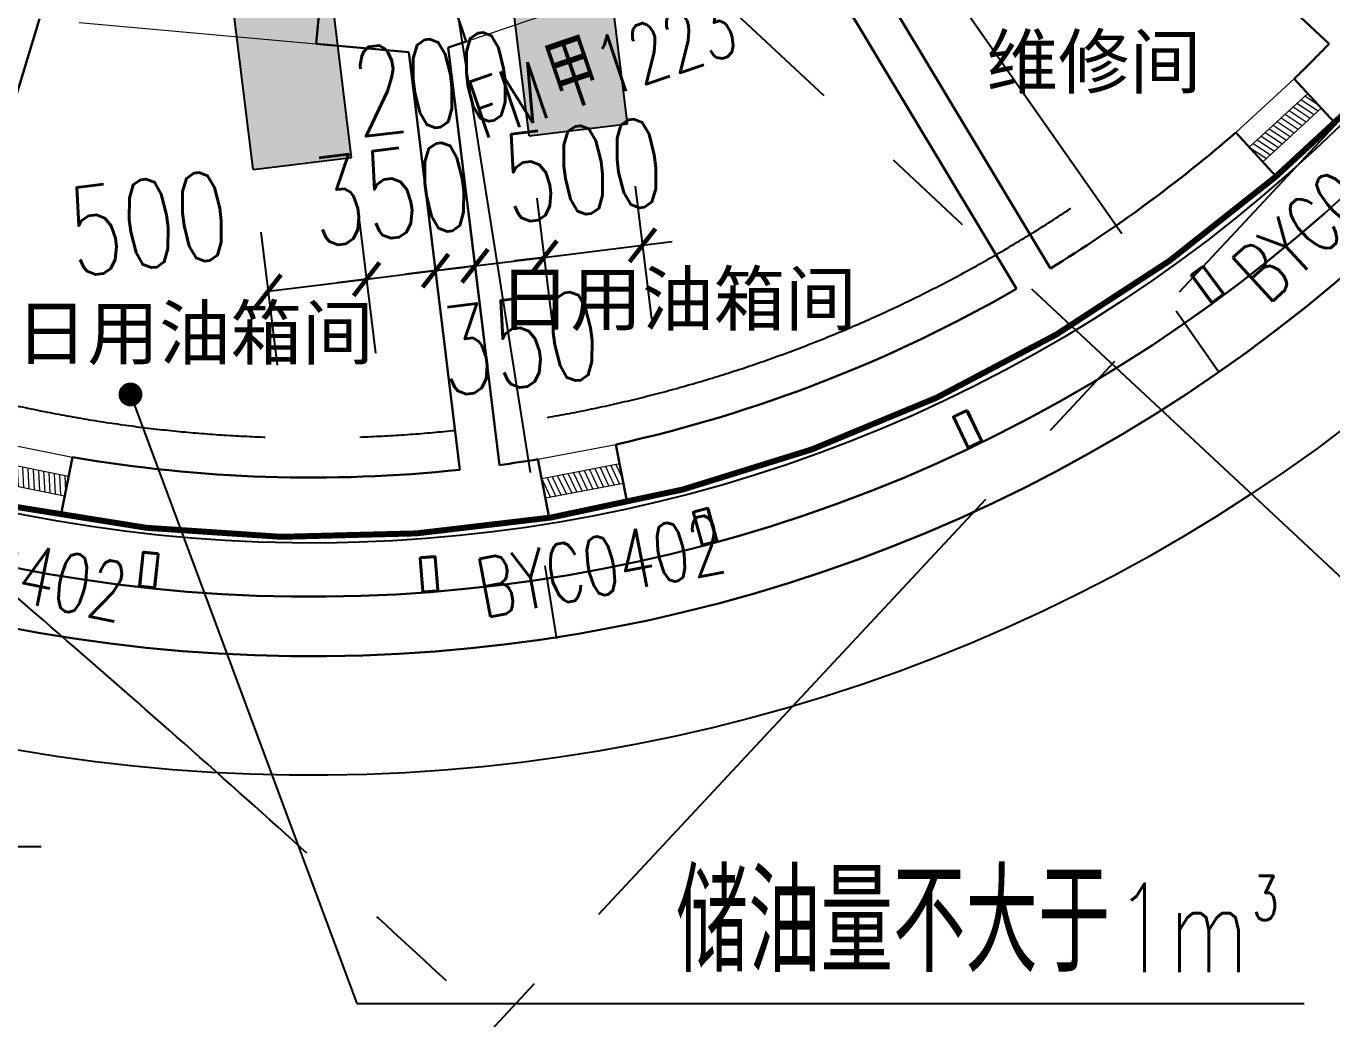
# Model space of a CAD drawing. Extents: x 138868 to 1251000, y -188972 to 132579.
# Drawn here: x 260865 to 267441, y -127574 to -122574 of the extents above; entities that cross this region are included whole.
import ezdxf
from ezdxf.enums import TextEntityAlignment as Align

# ---------------------------------------------------------------- set-up
doc = ezdxf.new("R2010")
doc.units = 0
doc.linetypes.add('CENTER2', pattern=[28.575, 19.05, -3.175, 3.175, -3.175])
doc.layers.get('0').update_dxf_attribs({"color": 8})
doc.layers.get('Defpoints').update_dxf_attribs({"color": 8})
for name, color, linetype in [('#幕墙线-平面', 8, 'Continuous'), ('#标注', 8, 'Continuous'), ('#轴线', 8, 'CENTER2'), ('A-FLOR', 8, 'Continuous'), ('A-FLOR-GRND', 8, 'Continuous'), ('A-FLOR-PIPE', 8, 'Continuous'), ('A-ROAD', 8, 'Continuous'), ('A-THERMAL', 8, 'Continuous'), ('CURTWALL', 8, 'Continuous'), ('DIM_LEAD', 8, 'Continuous'), ('WINDOW_TEXT', 8, 'Continuous'), ('数据中心轮廓线', 8, 'Continuous')]:
    doc.layers.add(name, color=color, linetype=linetype)
for name, color, linetype, lineweight in [('DOOR_FIRE', 8, 'Continuous', 13), ('DOOR_FIRE_TEXT', 8, 'Continuous', 9), ('PUB_DIM', 8, 'Continuous', 5), ('PUB_TEXT', 8, 'Continuous', 5), ('WALL', 8, 'Continuous', 30), ('WINDOW', 8, 'Continuous', 13)]:
    doc.layers.add(name, color=color, linetype=linetype, lineweight=lineweight)
doc.styles.add('_TCH_DIM', font='SIMPLEX', dxfattribs={"bigfont": 'GBCBIG'})
doc.styles.add('_TCH_DIM_T3', font='SIMPLEX', dxfattribs={"width": 0.705882, "bigfont": 'GBCBIG'})
doc.styles.add('_TCH_WINDOW', font='SIMPLEX', dxfattribs={"height": 3.5, "bigfont": 'GBCBIG'})
doc.styles.add('JHZX', font='jrs.shx', dxfattribs={"width": 0.6, "bigfont": 'jhz.shx'})
doc.styles.get("Standard").update_dxf_attribs({"font": 'arial.ttf'})
doc.dimstyles.new('_TCH_ARCH&&150', dxfattribs={"dimtxt": 446.25, "dimasz": 150, "dimexe": 375, "dimexo": 450, "dimgap": 189.375, "dimtad": 1, "dimdec": 0, "dimzin": 0, "dimdsep": 46, "dimtxsty": '_TCH_DIM_T3', "dimblk": 'ARCHTICK', "dimcen": 0.09, "dimclrt": 7, "dimazin": 2, "dimtfac": 1, "dimtdec": 0, "dimtix": 1, "dimtmove": 2, "dimatfit": 3, "dimfxl": 150, "dimtolj": 1, "dimtzin": 0, "dimarcsym": 0})
doc.dimstyles.new('JZBZ-300', dxfattribs={"dimscale": 300, "dimtxt": 3, "dimasz": 1.5, "dimexe": 1, "dimexo": 1, "dimgap": 0.5, "dimtad": 1, "dimdec": 0, "dimdsep": 46, "dimtxsty": 'JHZX', "dimblk1": 'ARCHTICK', "dimblk2": 'ARCHTICK', "dimsah": 1, "dimcen": 0, "dimclrd": 1, "dimclre": 1, "dimclrt": 2, "dimadec": 1, "dimazin": 2, "dimtfac": 1, "dimtdec": 0, "dimtix": 1, "dimtmove": 0, "dimatfit": 3, "dimfxl": 1, "dimtolj": 1, "dimlwd": -1, "dimlwe": -1, "dimarcsym": 1})

# ---------------------------------------------------------------- blocks, each defined once
blk = doc.blocks.new('_ARCHTICK')
at = {"color": 0, "linetype": 'ByBlock', "const_width": 0.15}
blk.add_lwpolyline([(-0.5, -0.5), (0.5, 0.5)], dxfattribs=at)
blk = doc.blocks.new('*D217')
at = {"layer": 'Defpoints', "color": 0, "transparency": 16777216}
for p in [(-19047, -21433.8), (-19543.3, -21494.7), (-18955.6, -22178.3)]:
    blk.add_point(p, dxfattribs=at)
at = {"layer": 'PUB_DIM', "color": 0, "lineweight": -2, "transparency": 16777216}
for p, q in [((-18992.2, -21880.4), (-18909.9, -22550.5)), ((-19488.4, -21941.4), (-19406.2, -22611.4)), ((-19451.9, -22239.2), (-18955.6, -22178.3))]:
    blk.add_line(p, q, dxfattribs=at)
at = {"layer": 'PUB_DIM', "color": 0, "lineweight": -2, "transparency": 16777216, "xscale": 150, "yscale": 150, "zscale": 150}
for p, rotation in [((-18955.6, -22178.3), 6.999999999556143), ((-19451.9, -22239.2), 186.9999999995561)]:
    blk.add_blockref('_ARCHTICK', p, dxfattribs=dict(at, rotation=rotation))
at = {"layer": 'PUB_DIM', "color": 7, "transparency": 16777216, "insert": (-20053, -21897.4), "char_height": 446.25, "attachment_point": 5, "rotation": 7, "style": '_TCH_DIM_T3'}
blk.add_mtext('\\A1;500', dxfattribs=at)
blk = doc.blocks.new('*D218')
at = {"layer": 'Defpoints', "color": 0, "transparency": 16777216}
for p in [(-19047, -21433.8), (-18699.6, -21391.1), (-18608.2, -22135.6)]:
    blk.add_point(p, dxfattribs=at)
at = {"layer": 'PUB_DIM', "color": 0, "lineweight": -2, "transparency": 16777216}
for p, q in [((-18992.2, -21880.4), (-18909.9, -22550.5)), ((-18644.8, -21837.8), (-18562.5, -22507.8)), ((-18955.6, -22178.3), (-18608.2, -22135.6)), ((-18608.2, -22135.6), (-18459.3, -22117.3)), ((-18955.6, -22178.3), (-19104.5, -22196.6))]:
    blk.add_line(p, q, dxfattribs=at)
at = {"layer": 'PUB_DIM', "color": 0, "lineweight": -2, "transparency": 16777216, "xscale": 150, "yscale": 150, "zscale": 150}
for p, rotation in [((-18955.6, -22178.3), 6.999999999555691), ((-18608.2, -22135.6), 186.9999999995557)]:
    blk.add_blockref('_ARCHTICK', p, dxfattribs=dict(at, rotation=rotation))
at = {"layer": 'PUB_DIM', "color": 7, "transparency": 16777216, "insert": (-18832.2, -21747.5), "char_height": 446.25, "attachment_point": 5, "rotation": 7, "style": '_TCH_DIM_T3'}
blk.add_mtext('\\A1;350', dxfattribs=at)
blk = doc.blocks.new('*D219')
at = {"layer": 'Defpoints', "color": 0, "transparency": 16777216}
for p in [(-18501.1, -21366.8), (-18699.6, -21391.1), (-18409.7, -22111.3)]:
    blk.add_point(p, dxfattribs=at)
at = {"layer": 'PUB_DIM', "color": 0, "lineweight": -2, "transparency": 16777216}
for p, q in [((-18446.3, -21813.4), (-18364, -22483.5)), ((-18644.8, -21837.8), (-18562.5, -22507.8)), ((-18409.7, -22111.3), (-18260.8, -22093)), ((-18608.2, -22135.6), (-18757.1, -22153.9)), ((-18608.2, -22135.6), (-18409.7, -22111.3))]:
    blk.add_line(p, q, dxfattribs=at)
at = {"layer": 'PUB_DIM', "color": 0, "lineweight": -2, "transparency": 16777216, "xscale": 150, "yscale": 150, "zscale": 150}
for p, rotation in [((-18409.7, -22111.3), 186.9999999995561), ((-18608.2, -22135.6), 6.999999999556091)]:
    blk.add_blockref('_ARCHTICK', p, dxfattribs=dict(at, rotation=rotation))
at = {"layer": 'PUB_DIM', "color": 7, "transparency": 16777216, "insert": (-18623.2, -21192.9), "char_height": 446.25, "attachment_point": 5, "rotation": 7, "style": '_TCH_DIM_T3'}
blk.add_mtext('\\A1;200', dxfattribs=at)
blk = doc.blocks.new('*D220')
at = {"layer": 'Defpoints', "color": 0, "transparency": 16777216}
for p in [(-18501.1, -21366.8), (-18153.7, -21324.1), (-18062.3, -22068.6)]:
    blk.add_point(p, dxfattribs=at)
at = {"layer": 'PUB_DIM', "color": 0, "lineweight": -2, "transparency": 16777216}
for p, q in [((-18446.3, -21813.4), (-18364, -22483.5)), ((-18098.9, -21770.8), (-18016.6, -22440.8)), ((-18409.7, -22111.3), (-18062.3, -22068.6)), ((-18062.3, -22068.6), (-17913.4, -22050.3)), ((-18409.7, -22111.3), (-18558.6, -22129.5))]:
    blk.add_line(p, q, dxfattribs=at)
at = {"layer": 'PUB_DIM', "color": 0, "lineweight": -2, "transparency": 16777216, "xscale": 150, "yscale": 150, "zscale": 150}
for p, rotation in [((-18409.7, -22111.3), 6.99999999955625), ((-18062.3, -22068.6), 186.9999999995563)]:
    blk.add_blockref('_ARCHTICK', p, dxfattribs=dict(at, rotation=rotation))
at = {"layer": 'PUB_DIM', "color": 7, "transparency": 16777216, "insert": (-18185.7, -22499.4), "char_height": 446.25, "attachment_point": 5, "rotation": 7, "style": '_TCH_DIM_T3'}
blk.add_mtext('\\A1;350', dxfattribs=at)
blk = doc.blocks.new('*D221')
at = {"layer": 'Defpoints', "color": 0, "transparency": 16777216}
for p in [(-17657.4, -21263.2), (-18153.7, -21324.1), (-17566, -22007.7)]:
    blk.add_point(p, dxfattribs=at)
at = {"layer": 'PUB_DIM', "color": 0, "lineweight": -2, "transparency": 16777216}
for p, q in [((-17602.6, -21709.8), (-17520.3, -22379.9)), ((-18098.9, -21770.8), (-18016.6, -22440.8)), ((-18062.3, -22068.6), (-17566, -22007.7)), ((-17566, -22007.7), (-17417.1, -21989.4)), ((-18062.3, -22068.6), (-18211.2, -22086.9))]:
    blk.add_line(p, q, dxfattribs=at)
at = {"layer": 'PUB_DIM', "color": 0, "lineweight": -2, "transparency": 16777216, "xscale": 150, "yscale": 150, "zscale": 150}
for p, rotation in [((-17566, -22007.7), 186.999999999556), ((-18062.3, -22068.6), 6.99999999955601)]:
    blk.add_blockref('_ARCHTICK', p, dxfattribs=dict(at, rotation=rotation))
at = {"layer": 'PUB_DIM', "color": 7, "transparency": 16777216, "insert": (-17864.4, -21628.7), "char_height": 446.25, "attachment_point": 5, "rotation": 7, "style": '_TCH_DIM_T3'}
blk.add_mtext('\\A1;500', dxfattribs=at)
blk = doc.blocks.new('*D255')
at = {"layer": 'Defpoints', "color": 0, "transparency": 16777216}
for p in [(-19047, -21433.8), (-19543.3, -21494.7), (-18955.6, -22178.3)]:
    blk.add_point(p, dxfattribs=at)
at = {"layer": 'PUB_DIM', "color": 0, "lineweight": -2, "transparency": 16777216}
for p, q in [((-18992.2, -21880.4), (-18909.9, -22550.5)), ((-19488.4, -21941.4), (-19406.2, -22611.4)), ((-19451.9, -22239.2), (-18955.6, -22178.3))]:
    blk.add_line(p, q, dxfattribs=at)
at = {"layer": 'PUB_DIM', "color": 0, "lineweight": -2, "transparency": 16777216, "xscale": 150, "yscale": 150, "zscale": 150}
for p, rotation in [((-18955.6, -22178.3), 6.999999999556143), ((-19451.9, -22239.2), 186.9999999995561)]:
    blk.add_blockref('_ARCHTICK', p, dxfattribs=dict(at, rotation=rotation))
at = {"layer": 'PUB_DIM', "color": 7, "transparency": 16777216, "insert": (-20053, -21897.4), "char_height": 446.25, "attachment_point": 5, "rotation": 7, "style": '_TCH_DIM_T3'}
blk.add_mtext('\\A1;500', dxfattribs=at)
blk = doc.blocks.new('*D256')
at = {"layer": 'Defpoints', "color": 0, "transparency": 16777216}
for p in [(-19047, -21433.8), (-18699.6, -21391.1), (-18608.2, -22135.6)]:
    blk.add_point(p, dxfattribs=at)
at = {"layer": 'PUB_DIM', "color": 0, "lineweight": -2, "transparency": 16777216}
for p, q in [((-18992.2, -21880.4), (-18909.9, -22550.5)), ((-18644.8, -21837.8), (-18562.5, -22507.8)), ((-18955.6, -22178.3), (-18608.2, -22135.6)), ((-18608.2, -22135.6), (-18459.3, -22117.3)), ((-18955.6, -22178.3), (-19104.5, -22196.6))]:
    blk.add_line(p, q, dxfattribs=at)
at = {"layer": 'PUB_DIM', "color": 0, "lineweight": -2, "transparency": 16777216, "xscale": 150, "yscale": 150, "zscale": 150}
for p, rotation in [((-18955.6, -22178.3), 6.999999999555691), ((-18608.2, -22135.6), 186.9999999995557)]:
    blk.add_blockref('_ARCHTICK', p, dxfattribs=dict(at, rotation=rotation))
at = {"layer": 'PUB_DIM', "color": 7, "transparency": 16777216, "insert": (-18832.2, -21747.5), "char_height": 446.25, "attachment_point": 5, "rotation": 7, "style": '_TCH_DIM_T3'}
blk.add_mtext('\\A1;350', dxfattribs=at)
blk = doc.blocks.new('*D257')
at = {"layer": 'Defpoints', "color": 0, "transparency": 16777216}
for p in [(-18501.1, -21366.8), (-18699.6, -21391.1), (-18409.7, -22111.3)]:
    blk.add_point(p, dxfattribs=at)
at = {"layer": 'PUB_DIM', "color": 0, "lineweight": -2, "transparency": 16777216}
for p, q in [((-18446.3, -21813.4), (-18364, -22483.5)), ((-18644.8, -21837.8), (-18562.5, -22507.8)), ((-18409.7, -22111.3), (-18260.8, -22093)), ((-18608.2, -22135.6), (-18757.1, -22153.9)), ((-18608.2, -22135.6), (-18409.7, -22111.3))]:
    blk.add_line(p, q, dxfattribs=at)
at = {"layer": 'PUB_DIM', "color": 0, "lineweight": -2, "transparency": 16777216, "xscale": 150, "yscale": 150, "zscale": 150}
for p, rotation in [((-18409.7, -22111.3), 186.9999999995561), ((-18608.2, -22135.6), 6.999999999556091)]:
    blk.add_blockref('_ARCHTICK', p, dxfattribs=dict(at, rotation=rotation))
at = {"layer": 'PUB_DIM', "color": 7, "transparency": 16777216, "insert": (-18623.2, -21192.9), "char_height": 446.25, "attachment_point": 5, "rotation": 7, "style": '_TCH_DIM_T3'}
blk.add_mtext('\\A1;200', dxfattribs=at)
blk = doc.blocks.new('*D258')
at = {"layer": 'Defpoints', "color": 0, "transparency": 16777216}
for p in [(-18501.1, -21366.8), (-18153.7, -21324.1), (-18062.3, -22068.6)]:
    blk.add_point(p, dxfattribs=at)
at = {"layer": 'PUB_DIM', "color": 0, "lineweight": -2, "transparency": 16777216}
for p, q in [((-18446.3, -21813.4), (-18364, -22483.5)), ((-18098.9, -21770.8), (-18016.6, -22440.8)), ((-18409.7, -22111.3), (-18062.3, -22068.6)), ((-18062.3, -22068.6), (-17913.4, -22050.3)), ((-18409.7, -22111.3), (-18558.6, -22129.5))]:
    blk.add_line(p, q, dxfattribs=at)
at = {"layer": 'PUB_DIM', "color": 0, "lineweight": -2, "transparency": 16777216, "xscale": 150, "yscale": 150, "zscale": 150}
for p, rotation in [((-18409.7, -22111.3), 6.99999999955625), ((-18062.3, -22068.6), 186.9999999995563)]:
    blk.add_blockref('_ARCHTICK', p, dxfattribs=dict(at, rotation=rotation))
at = {"layer": 'PUB_DIM', "color": 7, "transparency": 16777216, "insert": (-18185.7, -22499.4), "char_height": 446.25, "attachment_point": 5, "rotation": 7, "style": '_TCH_DIM_T3'}
blk.add_mtext('\\A1;350', dxfattribs=at)
blk = doc.blocks.new('*D259')
at = {"layer": 'Defpoints', "color": 0, "transparency": 16777216}
for p in [(-17657.4, -21263.2), (-18153.7, -21324.1), (-17566, -22007.7)]:
    blk.add_point(p, dxfattribs=at)
at = {"layer": 'PUB_DIM', "color": 0, "lineweight": -2, "transparency": 16777216}
for p, q in [((-17602.6, -21709.8), (-17520.3, -22379.9)), ((-18098.9, -21770.8), (-18016.6, -22440.8)), ((-18062.3, -22068.6), (-17566, -22007.7)), ((-17566, -22007.7), (-17417.1, -21989.4)), ((-18062.3, -22068.6), (-18211.2, -22086.9))]:
    blk.add_line(p, q, dxfattribs=at)
at = {"layer": 'PUB_DIM', "color": 0, "lineweight": -2, "transparency": 16777216, "xscale": 150, "yscale": 150, "zscale": 150}
for p, rotation in [((-17566, -22007.7), 186.999999999556), ((-18062.3, -22068.6), 6.99999999955601)]:
    blk.add_blockref('_ARCHTICK', p, dxfattribs=dict(at, rotation=rotation))
at = {"layer": 'PUB_DIM', "color": 7, "transparency": 16777216, "insert": (-17864.4, -21628.7), "char_height": 446.25, "attachment_point": 5, "rotation": 7, "style": '_TCH_DIM_T3'}
blk.add_mtext('\\A1;500', dxfattribs=at)
blk = doc.blocks.new('*D293')
at = {"layer": 'Defpoints', "color": 0, "transparency": 16777216}
for p in [(-19047, -21433.8), (-19543.3, -21494.7), (-18955.6, -22178.3)]:
    blk.add_point(p, dxfattribs=at)
at = {"layer": 'PUB_DIM', "color": 0, "lineweight": -2, "transparency": 16777216}
for p, q in [((-18992.2, -21880.4), (-18909.9, -22550.5)), ((-19488.4, -21941.4), (-19406.2, -22611.4)), ((-19451.9, -22239.2), (-18955.6, -22178.3))]:
    blk.add_line(p, q, dxfattribs=at)
at = {"layer": 'PUB_DIM', "color": 0, "lineweight": -2, "transparency": 16777216, "xscale": 150, "yscale": 150, "zscale": 150}
for p, rotation in [((-18955.6, -22178.3), 6.999999999556143), ((-19451.9, -22239.2), 186.9999999995561)]:
    blk.add_blockref('_ARCHTICK', p, dxfattribs=dict(at, rotation=rotation))
at = {"layer": 'PUB_DIM', "color": 7, "transparency": 16777216, "insert": (-20053, -21897.4), "char_height": 446.25, "attachment_point": 5, "rotation": 7, "style": '_TCH_DIM_T3'}
blk.add_mtext('\\A1;500', dxfattribs=at)
blk = doc.blocks.new('*D294')
at = {"layer": 'Defpoints', "color": 0, "transparency": 16777216}
for p in [(-19047, -21433.8), (-18699.6, -21391.1), (-18608.2, -22135.6)]:
    blk.add_point(p, dxfattribs=at)
at = {"layer": 'PUB_DIM', "color": 0, "lineweight": -2, "transparency": 16777216}
for p, q in [((-18992.2, -21880.4), (-18909.9, -22550.5)), ((-18644.8, -21837.8), (-18562.5, -22507.8)), ((-18955.6, -22178.3), (-18608.2, -22135.6)), ((-18608.2, -22135.6), (-18459.3, -22117.3)), ((-18955.6, -22178.3), (-19104.5, -22196.6))]:
    blk.add_line(p, q, dxfattribs=at)
at = {"layer": 'PUB_DIM', "color": 0, "lineweight": -2, "transparency": 16777216, "xscale": 150, "yscale": 150, "zscale": 150}
for p, rotation in [((-18955.6, -22178.3), 6.999999999555691), ((-18608.2, -22135.6), 186.9999999995557)]:
    blk.add_blockref('_ARCHTICK', p, dxfattribs=dict(at, rotation=rotation))
at = {"layer": 'PUB_DIM', "color": 7, "transparency": 16777216, "insert": (-18832.2, -21747.5), "char_height": 446.25, "attachment_point": 5, "rotation": 7, "style": '_TCH_DIM_T3'}
blk.add_mtext('\\A1;350', dxfattribs=at)
blk = doc.blocks.new('*D295')
at = {"layer": 'Defpoints', "color": 0, "transparency": 16777216}
for p in [(-18501.1, -21366.8), (-18699.6, -21391.1), (-18409.7, -22111.3)]:
    blk.add_point(p, dxfattribs=at)
at = {"layer": 'PUB_DIM', "color": 0, "lineweight": -2, "transparency": 16777216}
for p, q in [((-18446.3, -21813.4), (-18364, -22483.5)), ((-18644.8, -21837.8), (-18562.5, -22507.8)), ((-18409.7, -22111.3), (-18260.8, -22093)), ((-18608.2, -22135.6), (-18757.1, -22153.9)), ((-18608.2, -22135.6), (-18409.7, -22111.3))]:
    blk.add_line(p, q, dxfattribs=at)
at = {"layer": 'PUB_DIM', "color": 0, "lineweight": -2, "transparency": 16777216, "xscale": 150, "yscale": 150, "zscale": 150}
for p, rotation in [((-18409.7, -22111.3), 186.9999999995561), ((-18608.2, -22135.6), 6.999999999556091)]:
    blk.add_blockref('_ARCHTICK', p, dxfattribs=dict(at, rotation=rotation))
at = {"layer": 'PUB_DIM', "color": 7, "transparency": 16777216, "insert": (-18623.2, -21192.9), "char_height": 446.25, "attachment_point": 5, "rotation": 7, "style": '_TCH_DIM_T3'}
blk.add_mtext('\\A1;200', dxfattribs=at)
blk = doc.blocks.new('*D296')
at = {"layer": 'Defpoints', "color": 0, "transparency": 16777216}
for p in [(-18501.1, -21366.8), (-18153.7, -21324.1), (-18062.3, -22068.6)]:
    blk.add_point(p, dxfattribs=at)
at = {"layer": 'PUB_DIM', "color": 0, "lineweight": -2, "transparency": 16777216}
for p, q in [((-18446.3, -21813.4), (-18364, -22483.5)), ((-18098.9, -21770.8), (-18016.6, -22440.8)), ((-18409.7, -22111.3), (-18062.3, -22068.6)), ((-18062.3, -22068.6), (-17913.4, -22050.3)), ((-18409.7, -22111.3), (-18558.6, -22129.5))]:
    blk.add_line(p, q, dxfattribs=at)
at = {"layer": 'PUB_DIM', "color": 0, "lineweight": -2, "transparency": 16777216, "xscale": 150, "yscale": 150, "zscale": 150}
for p, rotation in [((-18409.7, -22111.3), 6.99999999955625), ((-18062.3, -22068.6), 186.9999999995563)]:
    blk.add_blockref('_ARCHTICK', p, dxfattribs=dict(at, rotation=rotation))
at = {"layer": 'PUB_DIM', "color": 7, "transparency": 16777216, "insert": (-18185.7, -22499.4), "char_height": 446.25, "attachment_point": 5, "rotation": 7, "style": '_TCH_DIM_T3'}
blk.add_mtext('\\A1;350', dxfattribs=at)
blk = doc.blocks.new('*D297')
at = {"layer": 'Defpoints', "color": 0, "transparency": 16777216}
for p in [(-17657.4, -21263.2), (-18153.7, -21324.1), (-17566, -22007.7)]:
    blk.add_point(p, dxfattribs=at)
at = {"layer": 'PUB_DIM', "color": 0, "lineweight": -2, "transparency": 16777216}
for p, q in [((-17602.6, -21709.8), (-17520.3, -22379.9)), ((-18098.9, -21770.8), (-18016.6, -22440.8)), ((-18062.3, -22068.6), (-17566, -22007.7)), ((-17566, -22007.7), (-17417.1, -21989.4)), ((-18062.3, -22068.6), (-18211.2, -22086.9))]:
    blk.add_line(p, q, dxfattribs=at)
at = {"layer": 'PUB_DIM', "color": 0, "lineweight": -2, "transparency": 16777216, "xscale": 150, "yscale": 150, "zscale": 150}
for p, rotation in [((-17566, -22007.7), 186.999999999556), ((-18062.3, -22068.6), 6.99999999955601)]:
    blk.add_blockref('_ARCHTICK', p, dxfattribs=dict(at, rotation=rotation))
at = {"layer": 'PUB_DIM', "color": 7, "transparency": 16777216, "insert": (-17864.4, -21628.7), "char_height": 446.25, "attachment_point": 5, "rotation": 7, "style": '_TCH_DIM_T3'}
blk.add_mtext('\\A1;500', dxfattribs=at)
blk = doc.blocks.new('*D331')
at = {"layer": 'Defpoints', "color": 0, "transparency": 16777216}
for p in [(-19047, -21433.8), (-19543.3, -21494.7), (-18955.6, -22178.3)]:
    blk.add_point(p, dxfattribs=at)
at = {"layer": 'PUB_DIM', "color": 0, "lineweight": -2, "transparency": 16777216}
for p, q in [((-18992.2, -21880.4), (-18909.9, -22550.5)), ((-19488.4, -21941.4), (-19406.2, -22611.4)), ((-19451.9, -22239.2), (-18955.6, -22178.3))]:
    blk.add_line(p, q, dxfattribs=at)
at = {"layer": 'PUB_DIM', "color": 0, "lineweight": -2, "transparency": 16777216, "xscale": 150, "yscale": 150, "zscale": 150}
for p, rotation in [((-18955.6, -22178.3), 6.999999999556143), ((-19451.9, -22239.2), 186.9999999995561)]:
    blk.add_blockref('_ARCHTICK', p, dxfattribs=dict(at, rotation=rotation))
at = {"layer": 'PUB_DIM', "color": 7, "transparency": 16777216, "insert": (-20053, -21897.4), "char_height": 446.25, "attachment_point": 5, "rotation": 7, "style": '_TCH_DIM_T3'}
blk.add_mtext('\\A1;500', dxfattribs=at)
blk = doc.blocks.new('*D332')
at = {"layer": 'Defpoints', "color": 0, "transparency": 16777216}
for p in [(-19047, -21433.8), (-18699.6, -21391.1), (-18608.2, -22135.6)]:
    blk.add_point(p, dxfattribs=at)
at = {"layer": 'PUB_DIM', "color": 0, "lineweight": -2, "transparency": 16777216}
for p, q in [((-18992.2, -21880.4), (-18909.9, -22550.5)), ((-18644.8, -21837.8), (-18562.5, -22507.8)), ((-18955.6, -22178.3), (-18608.2, -22135.6)), ((-18608.2, -22135.6), (-18459.3, -22117.3)), ((-18955.6, -22178.3), (-19104.5, -22196.6))]:
    blk.add_line(p, q, dxfattribs=at)
at = {"layer": 'PUB_DIM', "color": 0, "lineweight": -2, "transparency": 16777216, "xscale": 150, "yscale": 150, "zscale": 150}
for p, rotation in [((-18955.6, -22178.3), 6.999999999555691), ((-18608.2, -22135.6), 186.9999999995557)]:
    blk.add_blockref('_ARCHTICK', p, dxfattribs=dict(at, rotation=rotation))
at = {"layer": 'PUB_DIM', "color": 7, "transparency": 16777216, "insert": (-18832.2, -21747.5), "char_height": 446.25, "attachment_point": 5, "rotation": 7, "style": '_TCH_DIM_T3'}
blk.add_mtext('\\A1;350', dxfattribs=at)
blk = doc.blocks.new('*D333')
at = {"layer": 'Defpoints', "color": 0, "transparency": 16777216}
for p in [(-18501.1, -21366.8), (-18699.6, -21391.1), (-18409.7, -22111.3)]:
    blk.add_point(p, dxfattribs=at)
at = {"layer": 'PUB_DIM', "color": 0, "lineweight": -2, "transparency": 16777216}
for p, q in [((-18446.3, -21813.4), (-18364, -22483.5)), ((-18644.8, -21837.8), (-18562.5, -22507.8)), ((-18409.7, -22111.3), (-18260.8, -22093)), ((-18608.2, -22135.6), (-18757.1, -22153.9)), ((-18608.2, -22135.6), (-18409.7, -22111.3))]:
    blk.add_line(p, q, dxfattribs=at)
at = {"layer": 'PUB_DIM', "color": 0, "lineweight": -2, "transparency": 16777216, "xscale": 150, "yscale": 150, "zscale": 150}
for p, rotation in [((-18409.7, -22111.3), 186.9999999995561), ((-18608.2, -22135.6), 6.999999999556091)]:
    blk.add_blockref('_ARCHTICK', p, dxfattribs=dict(at, rotation=rotation))
at = {"layer": 'PUB_DIM', "color": 7, "transparency": 16777216, "insert": (-18623.2, -21192.9), "char_height": 446.25, "attachment_point": 5, "rotation": 7, "style": '_TCH_DIM_T3'}
blk.add_mtext('\\A1;200', dxfattribs=at)
blk = doc.blocks.new('*D334')
at = {"layer": 'Defpoints', "color": 0, "transparency": 16777216}
for p in [(-18501.1, -21366.8), (-18153.7, -21324.1), (-18062.3, -22068.6)]:
    blk.add_point(p, dxfattribs=at)
at = {"layer": 'PUB_DIM', "color": 0, "lineweight": -2, "transparency": 16777216}
for p, q in [((-18446.3, -21813.4), (-18364, -22483.5)), ((-18098.9, -21770.8), (-18016.6, -22440.8)), ((-18409.7, -22111.3), (-18062.3, -22068.6)), ((-18062.3, -22068.6), (-17913.4, -22050.3)), ((-18409.7, -22111.3), (-18558.6, -22129.5))]:
    blk.add_line(p, q, dxfattribs=at)
at = {"layer": 'PUB_DIM', "color": 0, "lineweight": -2, "transparency": 16777216, "xscale": 150, "yscale": 150, "zscale": 150}
for p, rotation in [((-18409.7, -22111.3), 6.99999999955625), ((-18062.3, -22068.6), 186.9999999995563)]:
    blk.add_blockref('_ARCHTICK', p, dxfattribs=dict(at, rotation=rotation))
at = {"layer": 'PUB_DIM', "color": 7, "transparency": 16777216, "insert": (-18185.7, -22499.4), "char_height": 446.25, "attachment_point": 5, "rotation": 7, "style": '_TCH_DIM_T3'}
blk.add_mtext('\\A1;350', dxfattribs=at)
blk = doc.blocks.new('*D335')
at = {"layer": 'Defpoints', "color": 0, "transparency": 16777216}
for p in [(-17657.4, -21263.2), (-18153.7, -21324.1), (-17566, -22007.7)]:
    blk.add_point(p, dxfattribs=at)
at = {"layer": 'PUB_DIM', "color": 0, "lineweight": -2, "transparency": 16777216}
for p, q in [((-17602.6, -21709.8), (-17520.3, -22379.9)), ((-18098.9, -21770.8), (-18016.6, -22440.8)), ((-18062.3, -22068.6), (-17566, -22007.7)), ((-17566, -22007.7), (-17417.1, -21989.4)), ((-18062.3, -22068.6), (-18211.2, -22086.9))]:
    blk.add_line(p, q, dxfattribs=at)
at = {"layer": 'PUB_DIM', "color": 0, "lineweight": -2, "transparency": 16777216, "xscale": 150, "yscale": 150, "zscale": 150}
for p, rotation in [((-17566, -22007.7), 186.999999999556), ((-18062.3, -22068.6), 6.99999999955601)]:
    blk.add_blockref('_ARCHTICK', p, dxfattribs=dict(at, rotation=rotation))
at = {"layer": 'PUB_DIM', "color": 7, "transparency": 16777216, "insert": (-17864.4, -21628.7), "char_height": 446.25, "attachment_point": 5, "rotation": 7, "style": '_TCH_DIM_T3'}
blk.add_mtext('\\A1;500', dxfattribs=at)
blk = doc.blocks.new('*D369')
at = {"layer": 'Defpoints', "color": 0, "transparency": 16777216}
for p in [(-19047, -21433.8), (-19543.3, -21494.7), (-18955.6, -22178.3)]:
    blk.add_point(p, dxfattribs=at)
at = {"layer": 'PUB_DIM', "color": 0, "lineweight": -2, "transparency": 16777216}
for p, q in [((-18992.2, -21880.4), (-18909.9, -22550.5)), ((-19488.4, -21941.4), (-19406.2, -22611.4)), ((-19451.9, -22239.2), (-18955.6, -22178.3))]:
    blk.add_line(p, q, dxfattribs=at)
at = {"layer": 'PUB_DIM', "color": 0, "lineweight": -2, "transparency": 16777216, "xscale": 150, "yscale": 150, "zscale": 150}
for p, rotation in [((-18955.6, -22178.3), 6.999999999556143), ((-19451.9, -22239.2), 186.9999999995561)]:
    blk.add_blockref('_ARCHTICK', p, dxfattribs=dict(at, rotation=rotation))
at = {"layer": 'PUB_DIM', "color": 7, "transparency": 16777216, "insert": (-20053, -21897.4), "char_height": 446.25, "attachment_point": 5, "rotation": 7, "style": '_TCH_DIM_T3'}
blk.add_mtext('\\A1;500', dxfattribs=at)
blk = doc.blocks.new('*D370')
at = {"layer": 'Defpoints', "color": 0, "transparency": 16777216}
for p in [(-19047, -21433.8), (-18699.6, -21391.1), (-18608.2, -22135.6)]:
    blk.add_point(p, dxfattribs=at)
at = {"layer": 'PUB_DIM', "color": 0, "lineweight": -2, "transparency": 16777216}
for p, q in [((-18992.2, -21880.4), (-18909.9, -22550.5)), ((-18644.8, -21837.8), (-18562.5, -22507.8)), ((-18955.6, -22178.3), (-18608.2, -22135.6)), ((-18608.2, -22135.6), (-18459.3, -22117.3)), ((-18955.6, -22178.3), (-19104.5, -22196.6))]:
    blk.add_line(p, q, dxfattribs=at)
at = {"layer": 'PUB_DIM', "color": 0, "lineweight": -2, "transparency": 16777216, "xscale": 150, "yscale": 150, "zscale": 150}
for p, rotation in [((-18955.6, -22178.3), 6.999999999555691), ((-18608.2, -22135.6), 186.9999999995557)]:
    blk.add_blockref('_ARCHTICK', p, dxfattribs=dict(at, rotation=rotation))
at = {"layer": 'PUB_DIM', "color": 7, "transparency": 16777216, "insert": (-18832.2, -21747.5), "char_height": 446.25, "attachment_point": 5, "rotation": 7, "style": '_TCH_DIM_T3'}
blk.add_mtext('\\A1;350', dxfattribs=at)
blk = doc.blocks.new('*D371')
at = {"layer": 'Defpoints', "color": 0, "transparency": 16777216}
for p in [(-18501.1, -21366.8), (-18699.6, -21391.1), (-18409.7, -22111.3)]:
    blk.add_point(p, dxfattribs=at)
at = {"layer": 'PUB_DIM', "color": 0, "lineweight": -2, "transparency": 16777216}
for p, q in [((-18446.3, -21813.4), (-18364, -22483.5)), ((-18644.8, -21837.8), (-18562.5, -22507.8)), ((-18409.7, -22111.3), (-18260.8, -22093)), ((-18608.2, -22135.6), (-18757.1, -22153.9)), ((-18608.2, -22135.6), (-18409.7, -22111.3))]:
    blk.add_line(p, q, dxfattribs=at)
at = {"layer": 'PUB_DIM', "color": 0, "lineweight": -2, "transparency": 16777216, "xscale": 150, "yscale": 150, "zscale": 150}
for p, rotation in [((-18409.7, -22111.3), 186.9999999995561), ((-18608.2, -22135.6), 6.999999999556091)]:
    blk.add_blockref('_ARCHTICK', p, dxfattribs=dict(at, rotation=rotation))
at = {"layer": 'PUB_DIM', "color": 7, "transparency": 16777216, "insert": (-18623.2, -21192.9), "char_height": 446.25, "attachment_point": 5, "rotation": 7, "style": '_TCH_DIM_T3'}
blk.add_mtext('\\A1;200', dxfattribs=at)
blk = doc.blocks.new('*D372')
at = {"layer": 'Defpoints', "color": 0, "transparency": 16777216}
for p in [(-18501.1, -21366.8), (-18153.7, -21324.1), (-18062.3, -22068.6)]:
    blk.add_point(p, dxfattribs=at)
at = {"layer": 'PUB_DIM', "color": 0, "lineweight": -2, "transparency": 16777216}
for p, q in [((-18446.3, -21813.4), (-18364, -22483.5)), ((-18098.9, -21770.8), (-18016.6, -22440.8)), ((-18409.7, -22111.3), (-18062.3, -22068.6)), ((-18062.3, -22068.6), (-17913.4, -22050.3)), ((-18409.7, -22111.3), (-18558.6, -22129.5))]:
    blk.add_line(p, q, dxfattribs=at)
at = {"layer": 'PUB_DIM', "color": 0, "lineweight": -2, "transparency": 16777216, "xscale": 150, "yscale": 150, "zscale": 150}
for p, rotation in [((-18409.7, -22111.3), 6.99999999955625), ((-18062.3, -22068.6), 186.9999999995563)]:
    blk.add_blockref('_ARCHTICK', p, dxfattribs=dict(at, rotation=rotation))
at = {"layer": 'PUB_DIM', "color": 7, "transparency": 16777216, "insert": (-18185.7, -22499.4), "char_height": 446.25, "attachment_point": 5, "rotation": 7, "style": '_TCH_DIM_T3'}
blk.add_mtext('\\A1;350', dxfattribs=at)
blk = doc.blocks.new('*D373')
at = {"layer": 'Defpoints', "color": 0, "transparency": 16777216}
for p in [(-17657.4, -21263.2), (-18153.7, -21324.1), (-17566, -22007.7)]:
    blk.add_point(p, dxfattribs=at)
at = {"layer": 'PUB_DIM', "color": 0, "lineweight": -2, "transparency": 16777216}
for p, q in [((-17602.6, -21709.8), (-17520.3, -22379.9)), ((-18098.9, -21770.8), (-18016.6, -22440.8)), ((-18062.3, -22068.6), (-17566, -22007.7)), ((-17566, -22007.7), (-17417.1, -21989.4)), ((-18062.3, -22068.6), (-18211.2, -22086.9))]:
    blk.add_line(p, q, dxfattribs=at)
at = {"layer": 'PUB_DIM', "color": 0, "lineweight": -2, "transparency": 16777216, "xscale": 150, "yscale": 150, "zscale": 150}
for p, rotation in [((-17566, -22007.7), 186.999999999556), ((-18062.3, -22068.6), 6.99999999955601)]:
    blk.add_blockref('_ARCHTICK', p, dxfattribs=dict(at, rotation=rotation))
at = {"layer": 'PUB_DIM', "color": 7, "transparency": 16777216, "insert": (-17864.4, -21628.7), "char_height": 446.25, "attachment_point": 5, "rotation": 7, "style": '_TCH_DIM_T3'}
blk.add_mtext('\\A1;500', dxfattribs=at)
blk = doc.blocks.new('$WINLIB2D$00000039')
for points in [[(-0.5, 0.5), (-0.5, -0.5)], [(0.5, 0.5), (-0.5, 0.5)], [(0.5, -0.5), (0.5, 0.5)], [(-0.5, 0.167), (0.5, 0.167)], [(-0.384, -0.167), (-0.448, 0.167)], [(-0.316, -0.167), (-0.38, 0.167)], [(-0.248, -0.167), (-0.312, 0.167)], [(-0.18, -0.167), (-0.244, 0.167)], [(-0.112, -0.167), (-0.176, 0.167)], [(-0.044, -0.167), (-0.108, 0.167)], [(0.024, -0.167), (-0.04, 0.167)], [(0.092, -0.167), (0.028, 0.167)], [(0.16, -0.167), (0.096, 0.167)], [(0.228, -0.167), (0.164, 0.167)], [(0.296, -0.167), (0.232, 0.167)], [(0.364, -0.167), (0.3, 0.167)], [(0.432, -0.167), (0.368, 0.167)], [(0.5, -0.167), (0.436, 0.167)], [(-0.452, -0.167), (-0.5, 0.084)], [(-0.5, -0.167), (0.5, -0.167)], [(0.5, -0.5), (-0.5, -0.5)]]:
    blk.add_lwpolyline(points)
blk = doc.blocks.new('*U3167')
blk.add_line((20, 0), (0, 0))
at = {"style": 'JHZX', "width": 0.75}
blk.add_attdef('AXES', text='', height=4, dxfattribs=at).set_placement((24, 0), align=Align.MIDDLE_CENTER)
blk = doc.blocks.new('*D3348')
at = {"layer": '#标注', "ltscale": 300, "transparency": 16777216}
for p, q in [((146690.9, -69157.6), (145493.7, -66906.1)), ((299030.4, -89213.5), (300769.5, -87348.6))]:
    blk.add_line(p, q, dxfattribs=at)
blk.add_arc((208802, -185971.6), 134550, 47, 118, dxfattribs=at)
at = {"layer": 'Defpoints', "color": 0, "ltscale": 300, "transparency": 16777216}
for p in [(253346.6, -59009.1), (146831.7, -69422.5), (298825.8, -89432.9), (208802, -185971.6)]:
    blk.add_point(p, dxfattribs=at)
at = {"layer": '#标注', "ltscale": 300, "transparency": 16777216, "xscale": 450, "yscale": 450, "zscale": 450}
for p, rotation in [((145634.6, -67171), 207.9999999999996), ((300564.9, -87568), 316.9999999936651)]:
    blk.add_blockref('_ARCHTICK', p, dxfattribs=dict(at, rotation=rotation))
at = {"layer": '#标注', "ltscale": 300, "transparency": 16777216, "insert": (226442.6, -51977.8), "char_height": 900, "attachment_point": 5, "rotation": 352.5, "style": 'JHZX'}
blk.add_mtext('\\A1;71°', dxfattribs=at)
blk = doc.blocks.new('*D3349')
at = {"layer": '#标注', "ltscale": 300, "transparency": 16777216}
for p, q in [((274351.2, -71051.6), (275020, -69879)), ((299030.4, -89213.5), (299951.1, -88226.2))]:
    blk.add_line(p, q, dxfattribs=at)
blk.add_arc((208802, -185971.6), 133350, 47, 60.3, dxfattribs=at)
at = {"layer": 'Defpoints', "color": 0, "ltscale": 300, "transparency": 16777216}
for p in [(274202.5, -71312.2), (291935.7, -81707.5), (298825.8, -89432.9), (208802, -185971.6)]:
    blk.add_point(p, dxfattribs=at)
at = {"layer": '#标注', "ltscale": 300, "transparency": 16777216, "xscale": 450, "yscale": 450, "zscale": 450}
for p, rotation in [((274871.4, -70139.6), 150.2999999171138), ((299746.5, -88445.6), 316.9999999936651)]:
    blk.add_blockref('_ARCHTICK', p, dxfattribs=dict(at, rotation=rotation))
at = {"layer": '#标注', "ltscale": 300, "transparency": 16777216, "insert": (288196.3, -78086.7), "char_height": 900, "attachment_point": 5, "rotation": 323.65, "style": 'JHZX'}
blk.add_mtext('\\A1;13.3°', dxfattribs=at)
blk = doc.blocks.new('*D3350')
at = {"layer": '#标注', "ltscale": 300, "transparency": 16777216}
for p, q in [((240808.3, -57601.5), (241134.8, -56291.6)), ((274351.2, -71051.6), (275020, -69879))]:
    blk.add_line(p, q, dxfattribs=at)
blk.add_arc((208802, -185971.6), 133350, 60.3, 76, dxfattribs=at)
at = {"layer": 'Defpoints', "color": 0, "ltscale": 300, "transparency": 16777216}
for p in [(240735.7, -57892.6), (264030.7, -64596.1), (274202.5, -71312.2), (208802, -185971.6)]:
    blk.add_point(p, dxfattribs=at)
at = {"layer": '#标注', "ltscale": 300, "transparency": 16777216, "xscale": 450, "yscale": 450, "zscale": 450}
for p, rotation in [((241062.3, -56582.7), 165.999999999999), ((274871.4, -70139.6), 330.2999999171137)]:
    blk.add_blockref('_ARCHTICK', p, dxfattribs=dict(at, rotation=rotation))
at = {"layer": '#标注', "ltscale": 300, "transparency": 16777216, "insert": (258655.2, -61644.4), "char_height": 900, "attachment_point": 5, "rotation": 338.15, "style": 'JHZX'}
blk.add_mtext('\\A1;15.7°', dxfattribs=at)
blk = doc.blocks.new('LZ')
at = {"layer": '#幕墙线-平面', "ltscale": 250}
for points in [[(-32.5, 0, -0.414214), (-40, 7.5), (-40, 172.5, -0.414214), (-32.5, 180), (32.5, 180, -0.414214), (40, 172.5), (40, 7.5, -0.414214), (32.5, 0)], [(-32.5, 6, -0.414214), (-34, 7.5), (-34, 172.5, -0.414214), (-32.5, 174), (32.5, 174, -0.414214), (34, 172.5), (34, 7.5, -0.414214), (32.5, 6)]]:
    blk.add_lwpolyline(points, format="xyb", close=True, dxfattribs=at)
blk = doc.blocks.new('yougou')
at = {"layer": 'A-FLOR-PIPE'}
h = blk.add_hatch(dxfattribs=at)
h.set_pattern_fill('TRIANG', color=256, scale=100)
h.set_pattern_definition([(60, (-1254643.84, -298610.17), (-142.87495, 247.46673), [142.875, -142.875]), (120, (-1254643.84, -298610.17), (-285.74995, 3e-05), [142.875, -142.875]), (0, (-1254715.27, -298486.43), (142.875, 247.4667), [142.875, -142.875])])
h.paths.add_polyline_path([(-13264.9, -14224.8), (-8900.1, -9544.2), (-4535.3, -4863.5), (0, 0), (-7158.3, 6675.3), (-7499.3, 6309.6), (-706.7, -24.7), (-4730.5, -4339.7), (-11532.1, 2002.9), (-11873.1, 1637.2), (-5364, -4432.5), (-9387.8, -8747.5), (-15896.8, -2677.7), (-16237.8, -3043.4), (-9948.2, -8908.6), (-13972, -13223.6), (-20261.6, -7358.4), (-20602.6, -7724.1), (-14532.4, -13384.7), (-18556.2, -17699.7), (-18885.3, -17392.8), (-20128.6, -16233.4), (-23396.6, -19737.9), (-23030.9, -20078.9), (-20103.9, -16940), (-19409.1, -17587.9), (-21482.8, -19811.6), (-21844, -20993.3), (-21365.9, -21139.4), (-21038.4, -20068.2), (-19316.3, -18221.5), (-18731.2, -18767.1), (-19744.7, -19854), (-19527, -21626.9), (-19030.8, -21566), (-19220, -20024.5), (-18418.8, -19165.2), (-18137.5, -21456.3), (-17641.2, -21395.3), (-17910, -19206.1)])
for p, q in [((-18137.5, -21456.3), (-18418.8, -19165.2)), ((-17641.2, -21395.3), (-17910, -19206.1)), ((-19527, -21626.9), (-19744.7, -19854)), ((-19030.8, -21566), (-19220, -20024.5)), ((-18137.5, -21456.3), (-17641.2, -21395.3)), ((-19527, -21626.9), (-19030.8, -21566))]:
    blk.add_line(p, q, dxfattribs=at)
at = {"layer": 'PUB_DIM'}
for base, p1, p2, picture, middle in [((-18409.7, -22111.3), (-18699.6, -21391.1), (-18501.1, -21366.8), '*D219', (-18623.2, -21192.9)), ((-18409.7, -22111.3), (-18699.6, -21391.1), (-18501.1, -21366.8), '*D257', (-18623.2, -21192.9)), ((-18409.7, -22111.3), (-18699.6, -21391.1), (-18501.1, -21366.8), '*D295', (-18623.2, -21192.9)), ((-18409.7, -22111.3), (-18699.6, -21391.1), (-18501.1, -21366.8), '*D333', (-18623.2, -21192.9)), ((-18409.7, -22111.3), (-18699.6, -21391.1), (-18501.1, -21366.8), '*D371', (-18623.2, -21192.9)), ((-18062.3, -22068.6), (-18501.1, -21366.8), (-18153.7, -21324.1), '*D220', (-18185.7, -22499.4)), ((-18062.3, -22068.6), (-18501.1, -21366.8), (-18153.7, -21324.1), '*D258', (-18185.7, -22499.4)), ((-18062.3, -22068.6), (-18501.1, -21366.8), (-18153.7, -21324.1), '*D296', (-18185.7, -22499.4)), ((-18062.3, -22068.6), (-18501.1, -21366.8), (-18153.7, -21324.1), '*D334', (-18185.7, -22499.4)), ((-18062.3, -22068.6), (-18501.1, -21366.8), (-18153.7, -21324.1), '*D372', (-18185.7, -22499.4)), ((-18955.6, -22178.3), (-19543.3, -21494.7), (-19047, -21433.8), '*D217', (-20053, -21897.4)), ((-18955.6, -22178.3), (-19543.3, -21494.7), (-19047, -21433.8), '*D255', (-20053, -21897.4)), ((-18955.6, -22178.3), (-19543.3, -21494.7), (-19047, -21433.8), '*D293', (-20053, -21897.4)), ((-18955.6, -22178.3), (-19543.3, -21494.7), (-19047, -21433.8), '*D331', (-20053, -21897.4)), ((-18955.6, -22178.3), (-19543.3, -21494.7), (-19047, -21433.8), '*D369', (-20053, -21897.4))]:
    dim = blk.add_linear_dim(base=base, p1=p1, p2=p2, angle=7, dimstyle='_TCH_ARCH&&150', dxfattribs=at)
    dim.commit()
    dim.dimension.update_dxf_attribs({"geometry": picture, "text_midpoint": middle, "dimtype": 129})
for p1, p2, picture, middle in [((-18153.7, -21324.1), (-17657.4, -21263.2), '*D221', (-17864.4, -21628.7)), ((-18153.7, -21324.1), (-17657.4, -21263.2), '*D259', (-17864.4, -21628.7)), ((-18153.7, -21324.1), (-17657.4, -21263.2), '*D297', (-17864.4, -21628.7)), ((-18153.7, -21324.1), (-17657.4, -21263.2), '*D335', (-17864.4, -21628.7)), ((-18153.7, -21324.1), (-17657.4, -21263.2), '*D373', (-17864.4, -21628.7)), ((-19047, -21433.8), (-18699.6, -21391.1), '*D218', (-18832.2, -21747.5)), ((-19047, -21433.8), (-18699.6, -21391.1), '*D256', (-18832.2, -21747.5)), ((-19047, -21433.8), (-18699.6, -21391.1), '*D294', (-18832.2, -21747.5)), ((-19047, -21433.8), (-18699.6, -21391.1), '*D332', (-18832.2, -21747.5)), ((-19047, -21433.8), (-18699.6, -21391.1), '*D370', (-18832.2, -21747.5))]:
    dim = blk.add_aligned_dim(p1=p1, p2=p2, distance=-750.1, dimstyle='_TCH_ARCH&&150', dxfattribs=at)
    dim.commit()
    dim.dimension.update_dxf_attribs({"geometry": picture, "text_midpoint": middle})
blk = doc.blocks.new('A$C27be4f04')
at = {"layer": 'A-FLOR'}
blk.add_lwpolyline([(73367.4, -23202.5, 30, 30, -0.015695), (79602.8, -28005.5, 30, 30, -0.432715), (80317.4, -38770.1, 30, 30, 0), (80317.4, -38770.1, 30, 30, 0), (58913.5, -61723, 30, 30, 0), (58689.1, -61953.4, 30, 30, 0), (58356, -62261.3, 30, 30, -0.359534), (48935, -62499.3, 30, 30, 0.018226), (44260.5, -59101, 30, 30, 0), (41529.7, -57344.3, 30, 30, 0), (45927.7, -52631.4, 30, 30, 0), (45913.3, -52643.5, 30, 30, 0), (73367.4, -23202.5, 0, 0, 0)], format="xyseb", dxfattribs=at)
at = {"layer": 'A-FLOR-GRND', "ltscale": 5}
blk.add_lwpolyline([(66033.6, -16885.5, -0.03477), (80364.6, -27078.3, -0.432715), (81195, -39588.5), (59791.1, -62541.4, -0.3894), (48194.5, -63443.5, 0.026639), (41386.7, -58667.4)], format="xyb", dxfattribs=at)
at = {"layer": 'A-ROAD'}
for radius, start, end in [(69700, 29.172799, 150.827201), (73700, 27.450979, 57.232965)]:
    blk.add_arc((0, -124900), radius, start, end, dxfattribs=at)
at = {"layer": 'A-THERMAL', "ltscale": 5}
blk.add_lwpolyline([(64521.8, -17337.8, -0.036873), (79621.9, -27982.3, -0.432715), (80339.3, -38790.6), (58935.4, -61743.5, -0.3894), (48916.5, -62522.9, 0.028138), (41603, -57424.7, 0.028138)], format="xyb", dxfattribs=at)
at = {"layer": 'CURTWALL'}
blk.add_lwpolyline([(64660.7, -17106.3, -0.036873), (79793.3, -27773.7, -0.432715), (80536.8, -38974.7), (59132.9, -61927.6, -0.3894), (48749.9, -62735.3, 0.028138), (41461.3, -57654.5, 0.028138)], format="xyb", dxfattribs=at)
at = {"layer": 'DIM_LEAD'}
for p, q in [((52588.1, -63357.7), (53728, -66425.3)), ((49968.9, -65634.9), (52138.3, -65634.9)), ((53728, -66425.3), (58499.5, -66425.3))]:
    blk.add_line(p, q, dxfattribs=at)
at = {"layer": 'DIM_LEAD', "const_width": 60}
blk.add_lwpolyline([(52577.7, -63329.5, 1), (52598.6, -63385.8, 1)], format="xyb", close=True, dxfattribs=at)
at = {"layer": 'DOOR_FIRE'}
for p, q in [((54278.9, -61579.9), (55415.3, -61194.3)), ((52329.1, -61483.8), (53524.2, -61592.2))]:
    blk.add_line(p, q, dxfattribs=at)
at = {"layer": 'WALL'}
for p, q in [((57217.9, -60278.6), (58625.4, -61591.1)), ((57222.5, -62723), (56141, -60923.1)), ((57050.7, -62825.4), (55959.7, -61009.6)), ((53542.3, -61393), (53524.2, -61592.2)), ((54278.9, -61579.9), (54214.7, -61390.5)), ((51510.6, -63491.4), (52129.9, -61465.7)), ((53524.2, -61592.2), (53989.6, -61634.4)), ((54188.2, -61610.6), (54278.9, -61579.9)), ((54188.2, -61610.6), (54446.3, -63713.1)), ((53989.6, -61634.4), (54247.8, -63736.9)), ((58449.8, -61767.7), (58652.9, -61988.8)), ((58358.3, -62259.4), (58155.3, -62038.3)), ((55033.5, -63609), (55090, -63903.7)), ((52296.1, -63673.2), (52236.8, -63967.4)), ((54697.2, -63979), (54640.7, -63684.2))]:
    blk.add_line(p, q, dxfattribs=at)
for radius, start, end in [(7100, 314.18319, 316.19299), (7100, 301.60709, 310.95483), (7400, 300.80557, 311.02028), (7100, 282.46145, 299.99306), (7400, 282.39599, 300.80557), (7100, 260.22527, 276.03366), (7100, 277.64769, 279.23309), (7400, 260.15981, 276.84506), (7400, 276.84506, 279.29855)]:
    blk.add_arc((53501.5, -56676.2), radius, start, end, dxfattribs=at)
at = {"layer": '数据中心轮廓线'}
blk.add_lwpolyline([(64815, -16849, -0.036873), (79983.7, -27541.9, -0.432715), (80756.2, -39179.3), (59352.3, -62132.2, -0.3894), (48564.8, -62971.4, 0.028129), (41306.3, -57911.4, 0.028129)], format="xyb", dxfattribs=at)
at = {"layer": 'A-FLOR-PIPE'}
blk.add_blockref('yougou', (72732.9, -40598.6), dxfattribs=at)
at = {"layer": 'WINDOW'}
ref = blk.add_blockref('$WINLIB2D$00000039', (58404.1, -62013.6), dxfattribs=dict(at, xscale=399.9999999999999, yscale=300, zscale=-400, rotation=222.5690063887435))
ref.add_attrib('A', 'BYC0402', (58315.5, -62911.7), dxfattribs={"layer": 'WINDOW_TEXT', "height": 297.5, "rotation": 42.56901, "style": '_TCH_WINDOW', "width": 0.705882})
ref = blk.add_blockref('$WINLIB2D$00000039', (52070.4, -63780.8), dxfattribs=dict(at, xscale=399.9999999999999, yscale=299.9999999999999, zscale=-400, rotation=168.6110913198004))
ref.add_attrib('A', 'BYC0402', (51297.3, -64257.6), dxfattribs={"layer": 'WINDOW_TEXT', "height": 297.5, "rotation": 348.61109, "style": '_TCH_WINDOW', "width": 0.705882})
ref = blk.add_blockref('$WINLIB2D$00000039', (54865.3, -63794), dxfattribs=dict(at, xscale=399.9999999999999, yscale=299.9999999999999, zscale=-400, rotation=190.8472712943022))
ref.add_attrib('A', 'BYC0402', (54366.3, -64484.7), dxfattribs={"layer": 'WINDOW_TEXT', "height": 297.5, "rotation": 10.84727, "style": '_TCH_WINDOW', "width": 0.705882})
at = {"layer": 'DOOR_FIRE_TEXT', "style": '_TCH_WINDOW', "width": 0.705882}
for s, p in [('1223', (54990.1, -61861.9)), ('FM', (54359.7, -62075.8))]:
    blk.add_text(s, height=297.5, rotation=18.73975, dxfattribs=at).set_placement(p)
at = {"layer": 'DOOR_FIRE_TEXT', "style": '_TCH_WINDOW'}
blk.add_text('甲', height=337.6, rotation=18.73975, dxfattribs=at).set_placement((54757.4, -61940.9))
at = {"layer": 'PUB_TEXT'}
for s, p in [('维修间', (56899.6, -61814.1)), ('维修间', (56899.6, -61814.1)), ('日用油箱间', (54443.1, -63008.1)), ('日用油箱间', (52010.3, -63179.6))]:
    blk.add_text(s, height=264.35, dxfattribs=at).set_placement(p)
at = {"layer": 'PUB_TEXT', "style": '_TCH_DIM'}
blk.add_text('储油量不大于', height=506.38, dxfattribs=at).set_placement((55335.3, -66267.8))
at = {"layer": 'PUB_TEXT', "style": '_TCH_DIM', "width": 0.705882}
for s, height, p in [('1m', 446.25, (57547, -66267.8)), ('3', 223.1, (58237, -66005.3))]:
    blk.add_text(s, height=height, dxfattribs=at).set_placement(p)

msp = doc.modelspace()

# ---------------------------------------------------------------- linework, layer by layer
at = {"layer": '#幕墙线-平面', "ltscale": 500}
msp.add_lwpolyline([(156928.4, -71145.1, 0.000619), (156644.4, -71273.8, 0.432463), (152892.4, -82312), (167625.3, -110020.5, 0.389733), (177836.5, -113619.5, -0.273915), (257366.8, -124043, 0.3894), (268154.3, -123203.8), (289558.2, -100250.9, 0.432715), (288785.7, -88613.5, 0.065647), (260815, -71208.1, 0.065647)], format="xyb", dxfattribs=at)
at = {"layer": '#幕墙线-平面'}
msp.add_lwpolyline([(157051.9, -71418.5, 0.000619), (156768.6, -71546.9, 0.432463), (153157.3, -82171.1), (167890.2, -109879.7, 0.389733), (177718.5, -113343.7, -0.273915), (257551.9, -123806.9, 0.3894), (267934.9, -122999.2), (289338.8, -100046.3, 0.432715), (288595.3, -88845.3)], format="xyb", dxfattribs=at)
at = {"layer": '#轴线', "ltscale": 150}
for p, q in [((260826.6, -130182.1), (298825.8, -89432.9)), ((253388.9, -112204.8), (268528, -126322.2)), ((262285.9, -117766.7), (266870.1, -124313.7)), ((262285.9, -117766.7), (263536.2, -125660.7))]:
    msp.add_line(p, q, dxfattribs=at)
for centre, radius, start, end in [((208802, -185971.6), 79800, 44.845516, 120), ((262303.5, -117747.8), 6900, 244.32045, 305.33278)]:
    msp.add_arc(centre, radius, start, end, dxfattribs=at)

# ---------------------------------------------------------------- block references
at = {"layer": '#幕墙线-平面', "ltscale": 300}
msp.add_blockref('A$C27be4f04', (208802, -61071.6), dxfattribs=at)
for p, rotation in [((266868.7, -123948.5), 36.36240971259767), ((265645.6, -124684.7), 25.72444086328358), ((264307.6, -125182.4), 15.08647201396946), ((261473.3, -125402.9), 353.8105343153413), ((262900.7, -125424.6), 4.448503164655348)]:
    msp.add_blockref('LZ', p, dxfattribs=dict(at, rotation=rotation))
at = {"layer": '#标注', "xscale": 300, "yscale": 300, "rotation": 317.0000000589019}
msp.add_blockref('*U3167', (267430.9, -125299.2), dxfattribs=at)

# ---------------------------------------------------------------- dimensions: what is measured, and where the dimension line sits
at = {"layer": '#标注', "ltscale": 300}
for base, p1, p2, picture, middle in [((253346.6, -59009.1), (298825.8, -89432.9), (146831.7, -69422.5), '*D3348', (226442.6, -51977.8)), ((264030.7, -64596.1), (274202.5, -71312.2), (240735.7, -57892.6), '*D3350', (258655.2, -61644.4)), ((291935.7, -81707.5), (298825.8, -89432.9), (274202.5, -71312.2), '*D3349', (288196.3, -78086.7))]:
    dim = msp.add_angular_dim_3p(base=base, center=(208802, -185971.6), p1=p1, p2=p2, dimstyle='JZBZ-300', override={"dimclrd": 256, "dimclre": 256, "dimclrt": 256}, dxfattribs=at)
    dim.commit()
    dim.dimension.update_dxf_attribs({"geometry": picture, "text_midpoint": middle})

doc.saveas('drawing.dxf')
